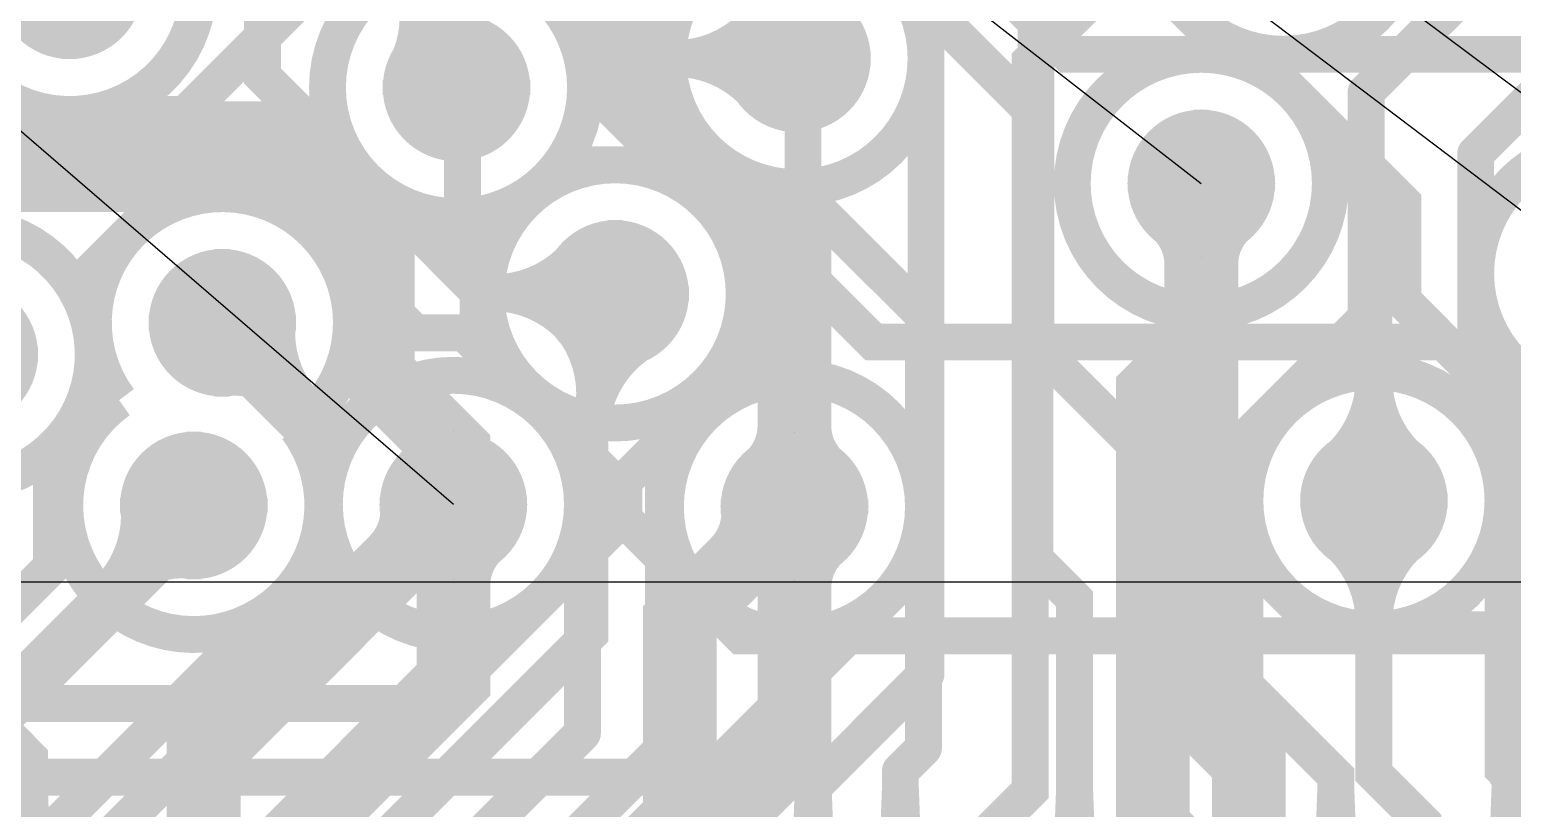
# Model space of a CAD drawing. Extents: x -4539 to 5978, y -4736 to 3041.
# Drawn here: x 1691 to 1892.1, y 129.3 to 234.8 of the extents above; entities that cross this region are included whole.
import ezdxf

# ---------------------------------------------------------------- set-up
doc = ezdxf.new("R2010")
doc.units = 0
for name, pattern in [('KEEPOUT_00000100', [2, 1, 1]), ('SIG_101', [2, 1, 1]), ('SIG_168', [2, 1, 1]), ('SIG_169', [2, 1, 1]), ('SIG_170', [2, 1, 1]), ('SIG_172', [2, 1, 1]), ('SIG_173', [2, 1, 1]), ('SIG_174', [2, 1, 1]), ('SIG_175', [2, 1, 1]), ('SIG_179', [2, 1, 1]), ('SIG_182', [2, 1, 1]), ('SIG_183', [2, 1, 1]), ('SIG_184', [2, 1, 1]), ('SIG_185', [2, 1, 1]), ('SIG_186', [2, 1, 1]), ('SIG_187', [2, 1, 1]), ('SIG_188', [2, 1, 1]), ('SIG_189', [2, 1, 1]), ('SIG_196', [2, 1, 1]), ('SIG_64', [2, 1, 1]), ('SIG_68', [2, 1, 1]), ('SIG_80', [2, 1, 1]), ('SIG_86', [2, 1, 1]), ('SIG_92', [2, 1, 1])]:
    doc.linetypes.add(name, pattern=pattern)
doc.layers.get('0').update_dxf_attribs({"color": 254, "linetype": 'CONTINUOUS'})
for name, color, linetype in [('DRIL_PLTE_THRU_01', 16, 'CONTINUOUS'), ('DRIL_PLTE_THRU_02', 2, 'CONTINUOUS'), ('DRIL_PLTE_THRU_03', 34, 'CONTINUOUS'), ('DRIL_PLTE_THRU_04', 96, 'CONTINUOUS'), ('DRIL_PLTE_THRU_05', 6, 'CONTINUOUS'), ('DRIL_PLTE_THRU_06', 176, 'CONTINUOUS'), ('DRIL_SYMBOL', 254, 'CONTINUOUS'), ('KEEPOUT_00', 43, 'CONTINUOUS'), ('LINK_00', 254, 'CONTINUOUS'), ('PADS_BOT', 5, 'CONTINUOUS'), ('PADS_INNER', 1, 'CONTINUOUS'), ('PADS_TOP', 1, 'CONTINUOUS'), ('POUR_VIATHERM_02', 56, 'CONTINUOUS'), ('POUR_VOID_02', 56, 'CONTINUOUS'), ('POUR_VOID_05', 216, 'CONTINUOUS'), ('TEAR_01', 1, 'CONTINUOUS'), ('TEAR_03', 43, 'CONTINUOUS'), ('TEAR_04', 3, 'CONTINUOUS'), ('TEAR_06', 5, 'CONTINUOUS'), ('TRACE_01', 1, 'CONTINUOUS'), ('TRACE_03', 43, 'CONTINUOUS'), ('TRACE_04', 3, 'CONTINUOUS'), ('TRACE_06', 5, 'CONTINUOUS'), ('VIAPTS', 1, 'CONTINUOUS')]:
    doc.layers.add(name, color=color, linetype=linetype)

# ---------------------------------------------------------------- blocks, each defined once
blk = doc.blocks.new('POUR_VOID_768')
at = {"layer": 'POUR_VOID_02', "const_width": 5}
blk.add_lwpolyline([(-4535.24, -6311.52, -2.752787), (-4518.66, -6326.67, -2.752787)], format="xyb", close=True, dxfattribs=at)
blk = doc.blocks.new('POUR_VOID_511')
at = {"layer": 'POUR_VOID_02', "const_width": 5}
blk.add_lwpolyline([(-4520.86, -6256.31, -4.274512), (-4516.33, -6271.16, -0.438077), (-4537.82, -6285.29, -3.605414), (-4550.58, -6272.55, -0.772156)], format="xyb", close=True, dxfattribs=at)
blk = doc.blocks.new('POUR_VOID_508')
at = {"layer": 'POUR_VOID_02', "const_width": 5}
blk.add_lwpolyline([(-4468.64, -6273, 1), (-4433.64, -6273, 1)], format="xyb", close=True, dxfattribs=at)
blk = doc.blocks.new('POUR_VOID_507')
at = {"layer": 'POUR_VOID_02', "const_width": 5}
blk.add_lwpolyline([(-4496.9, -6315.38, -2.458338), (-4472.76, -6319.16, -2.458338)], format="xyb", close=True, dxfattribs=at)
blk = doc.blocks.new('POUR_VOID_488')
at = {"layer": 'POUR_VOID_02', "const_width": 5}
blk.add_lwpolyline([(-4422.46, -6269.07, 1), (-4387.46, -6269.07, 1)], format="xyb", close=True, dxfattribs=at)
blk = doc.blocks.new('POUR_VOID_487')
at = {"layer": 'POUR_VOID_02', "const_width": 5}
blk.add_lwpolyline([(-4447.12, -6300.98, 1), (-4412.12, -6300.98, 1)], format="xyb", close=True, dxfattribs=at)
blk = doc.blocks.new('POUR_VOID_486')
at = {"layer": 'POUR_VOID_02', "const_width": 5}
blk.add_lwpolyline([(-4356.5, -6251, 1), (-4321.5, -6251, 1)], format="xyb", close=True, dxfattribs=at)
blk = doc.blocks.new('POUR_VOID_485')
at = {"layer": 'POUR_VOID_02', "const_width": 5}
blk.add_lwpolyline([(-4344.22, -6329, 1), (-4309.22, -6329, 1)], format="xyb", close=True, dxfattribs=at)
blk = doc.blocks.new('POUR_OUTLINE_418')
for name in ['POUR_VOID_486', 'POUR_VOID_511', 'POUR_VOID_488', 'POUR_VOID_508', 'POUR_VOID_487', 'POUR_VOID_507', 'POUR_VOID_768', 'POUR_VOID_485']:
    blk.add_blockref(name, (0, 0))
blk = doc.blocks.new('POUR_VIATHERM_791')
at = {"layer": 'POUR_VIATHERM_02'}
for points in [[(-4350.13, -6276), (-4350.13, -6276)], [(-4360.13, -6286), (-4360.13, -6286)], [(-4340.13, -6286), (-4340.13, -6286)], [(-4350.13, -6296), (-4350.13, -6296)]]:
    blk.add_lwpolyline(points, dxfattribs=at)
blk = doc.blocks.new('POUR_VIATHERM_792')
at = {"layer": 'POUR_VIATHERM_02'}
for points in [[(-4451.56, -6319.51), (-4451.56, -6319.51)], [(-4461.56, -6329.51), (-4461.56, -6329.51)], [(-4441.56, -6329.51), (-4441.56, -6329.51)], [(-4451.56, -6339.51), (-4451.56, -6339.51)]]:
    blk.add_lwpolyline(points, dxfattribs=at)
blk = doc.blocks.new('POUR_VIATHERM_799')
at = {"layer": 'POUR_VIATHERM_02'}
for points in [[(-4405.31, -6319.83), (-4405.31, -6319.83)], [(-4415.31, -6329.83), (-4415.31, -6329.83)], [(-4395.31, -6329.83), (-4395.31, -6329.83)], [(-4405.31, -6339.83), (-4405.31, -6339.83)]]:
    blk.add_lwpolyline(points, dxfattribs=at)
blk = doc.blocks.new('POUR_HEADER_0')
for name in ['POUR_OUTLINE_418', 'POUR_VIATHERM_791', 'POUR_VIATHERM_792', 'POUR_VIATHERM_799']:
    blk.add_blockref(name, (6185, 6485))
blk = doc.blocks.new('POUR_VOID_356')
at = {"layer": 'POUR_VOID_05', "const_width": 5}
blk.add_lwpolyline([(-4468.64, -6273, 1), (-4433.64, -6273, 1)], format="xyb", close=True, dxfattribs=at)
blk = doc.blocks.new('POUR_VOID_355')
at = {"layer": 'POUR_VOID_05', "const_width": 5}
blk.add_lwpolyline([(-4496.9, -6315.38, -2.458338), (-4472.76, -6319.16, -2.458338)], format="xyb", close=True, dxfattribs=at)
blk = doc.blocks.new('POUR_VOID_352')
at = {"layer": 'POUR_VOID_05', "const_width": 5}
blk.add_lwpolyline([(-4422.46, -6269.07, 1), (-4387.46, -6269.07, 1)], format="xyb", close=True, dxfattribs=at)
blk = doc.blocks.new('POUR_VOID_351')
at = {"layer": 'POUR_VOID_05', "const_width": 5}
blk.add_lwpolyline([(-4447.12, -6300.98, 1), (-4412.12, -6300.98, 1)], format="xyb", close=True, dxfattribs=at)
blk = doc.blocks.new('POUR_VOID_350')
at = {"layer": 'POUR_VOID_05', "const_width": 5}
blk.add_lwpolyline([(-4469.06, -6329.51, 1), (-4434.06, -6329.51, 1)], format="xyb", close=True, dxfattribs=at)
blk = doc.blocks.new('POUR_VOID_349')
at = {"layer": 'POUR_VOID_05', "const_width": 5}
blk.add_lwpolyline([(-4422.81, -6329.83, 1), (-4387.81, -6329.83, 1)], format="xyb", close=True, dxfattribs=at)
blk = doc.blocks.new('POUR_VOID_348')
at = {"layer": 'POUR_VOID_05', "const_width": 5}
blk.add_lwpolyline([(-4356.5, -6251, 1), (-4321.5, -6251, 1)], format="xyb", close=True, dxfattribs=at)
blk = doc.blocks.new('POUR_VOID_347')
at = {"layer": 'POUR_VOID_05', "const_width": 5}
blk.add_lwpolyline([(-4367.63, -6286, 1), (-4332.63, -6286, 1)], format="xyb", close=True, dxfattribs=at)
blk = doc.blocks.new('POUR_VOID_346')
at = {"layer": 'POUR_VOID_05', "const_width": 5}
blk.add_lwpolyline([(-4312.92, -6298.21, 1), (-4277.92, -6298.21, 1)], format="xyb", close=True, dxfattribs=at)
blk = doc.blocks.new('POUR_VOID_345')
at = {"layer": 'POUR_VOID_05', "const_width": 5}
blk.add_lwpolyline([(-4344.22, -6329, 1), (-4309.22, -6329, 1)], format="xyb", close=True, dxfattribs=at)
blk = doc.blocks.new('POUR_VOID_187')
at = {"layer": 'POUR_VOID_05', "const_width": 5}
blk.add_lwpolyline([(-4293.48, -6138.48), (-4622.54, -6138.48), (-4622.54, -6219.23), (-4565.83, -6275.94, -0.235608), (-4550.58, -6272.55, -0.772156), (-4520.86, -6256.31, -4.274512), (-4516.33, -6271.16, -0.438077), (-4537.82, -6285.29, -0.240171), (-4541.4, -6300.78, -0.148142), (-4538.88, -6309.11), (-4538.88, -6311.74, -0.052246), (-4535.24, -6311.52, -2.752787), (-4518.66, -6326.67, -0.504635), (-4538.88, -6346.26), (-4538.88, -6349.86, -0.414215), (-4553.88, -6364.86), (-5097.5, -6364.86, -0.21342)], format="xyb", dxfattribs=at)
blk = doc.blocks.new('POUR_OUTLINE_162')
for name in ['POUR_VOID_187', 'POUR_VOID_348', 'POUR_VOID_352', 'POUR_VOID_356', 'POUR_VOID_347', 'POUR_VOID_346', 'POUR_VOID_351', 'POUR_VOID_355', 'POUR_VOID_350', 'POUR_VOID_349', 'POUR_VOID_345']:
    blk.add_blockref(name, (0, 0))
blk = doc.blocks.new('POUR_HEADER_3')
blk.add_blockref('POUR_OUTLINE_162', (6185, 6485))
blk = doc.blocks.new('KEEPOUT_20')
at = {"layer": 'KEEPOUT_00', "linetype": 'KEEPOUT_00000100'}
blk.add_lwpolyline([(0, 44.59), (2718.1, 44.59), (2718.1, -115.41), (0, -115.41)], close=True, dxfattribs=at)
blk = doc.blocks.new('SMOOTH_5')
at = {"const_width": 2.5}
blk.add_lwpolyline([(-1.25, 0, 1), (1.25, 0, 1)], format="xyb", close=True, dxfattribs=at)
blk = doc.blocks.new('TEAR_2008008000295')
at = {"const_width": 5}
for points in [[(-14.95, 6.99, 0.196261), (-3.85, 6.44)], [(-14.95, 6.99, -0.196262), (-7.41, -1.17)], [(-14.95, 6.99, 0.067729), (-6.18, 4.26)], [(-14.95, 6.99, -0.067729), (-7.23, 2.01)]]:
    blk.add_lwpolyline(points, format="xyb", dxfattribs=at)
for p in [(-14.95, 6.99), (-14.95, 6.99), (-14.95, 6.99), (-14.95, 6.99), (-3.85, 6.44), (-6.18, 4.26), (-7.23, 2.01), (-7.41, -1.17)]:
    blk.add_blockref('SMOOTH_5', p)
blk = doc.blocks.new('TRACE_2040')
at = {"layer": 'TRACE_06', "linetype": 'SIG_64', "const_width": 5}
blk.add_lwpolyline([(1571.38, 232.88), (1571.38, 240.13), (1581.63, 250.38), (1597.86, 250.38), (1616.98, 231.26), (1637.22, 231.26), (1655.14, 249.19), (1678.58, 249.19), (1696.4, 240.85)], dxfattribs=at)
at = {"layer": 'TEAR_06'}
blk.add_blockref('TEAR_2008008000295', (1696.4, 240.85), dxfattribs=at)
at = {"layer": 'TRACE_06'}
for p in [(1581.63, 250.38), (1597.86, 250.38), (1655.14, 249.19), (1678.58, 249.19), (1696.4, 240.85), (1571.38, 240.13), (1571.38, 232.88), (1616.98, 231.26), (1637.22, 231.26)]:
    blk.add_blockref('SMOOTH_5', p, dxfattribs=at)
blk = doc.blocks.new('TRACE_1334')
at = {"layer": 'TRACE_04', "linetype": 'SIG_68', "const_width": 5}
blk.add_lwpolyline([(1417.31, 171), (1454.81, 133.5), (1782.76, 133.5), (1812.54, 163.28), (1812.54, 230.93)], dxfattribs=at)
at = {"layer": 'TRACE_04'}
for p in [(1812.54, 230.93), (1812.54, 163.28), (1782.76, 133.5)]:
    blk.add_blockref('SMOOTH_5', p, dxfattribs=at)
blk = doc.blocks.new('TRACE_1344')
at = {"layer": 'TRACE_03', "linetype": 'SIG_86', "const_width": 5}
blk.add_lwpolyline([(1373.72, 267.47), (1394.39, 267.47), (1397.96, 271.04), (1453.57, 271.04), (1468.79, 286.26), (1641.51, 286.26), (1653.64, 298.39), (1752.04, 298.39), (1781.18, 269.25), (1781.18, 267.99), (1798.58, 250.58), (1812.76, 250.58), (1831.84, 231.5), (1910.46, 231.5), (1913.96, 235), (1974.68, 235)], dxfattribs=at)
at = {"layer": 'TRACE_03'}
blk.add_blockref('SMOOTH_5', (1831.84, 231.5), dxfattribs=at)
blk = doc.blocks.new('TRACE_1364')
at = {"layer": 'TRACE_03', "linetype": 'SIG_92', "const_width": 5}
blk.add_lwpolyline([(1353.85, 201), (1362.5, 183.49), (1362.5, 176.06), (1395.06, 143.5), (1675.39, 143.5), (1693.92, 162.03), (1693.92, 176.83), (1699.61, 182.52), (1699.61, 202.36), (1709.86, 212.61), (1724.36, 212.61), (1743.22, 193.75), (1749.94, 193.75), (1771.56, 172.12), (1771.56, 168.54), (1787.44, 152.67), (1933.69, 152.67), (1950.78, 169.75), (1950.78, 177.48), (1963.12, 189.82), (1963.82, 189.82), (1979, 205)], dxfattribs=at)
at = {"layer": 'TRACE_03'}
for p in [(1709.86, 212.61), (1724.36, 212.61), (1699.61, 202.36), (1743.22, 193.75), (1749.94, 193.75), (1699.61, 182.52), (1693.92, 176.83), (1771.56, 172.12), (1771.56, 168.54), (1693.92, 162.03), (1787.44, 152.67)]:
    blk.add_blockref('SMOOTH_5', p, dxfattribs=at)
blk = doc.blocks.new('TRACE_1768')
at = {"layer": 'TRACE_03', "linetype": 'SIG_101', "const_width": 5}
blk.add_lwpolyline([(1522.31, 186.31), (1564.49, 186.31), (1566.68, 188.5), (1651.51, 188.5), (1685.62, 222.61), (1728.5, 222.61), (1741.61, 209.5), (1756.11, 209.5), (1763.13, 216.52), (1781.37, 216.52), (1805.39, 192.5), (1882.78, 192.5), (1891, 184.29), (1913.82, 184.29), (1922.7, 193.17), (1925.75, 193.17), (1939.58, 207)], dxfattribs=at)
at = {"layer": 'TRACE_03'}
for p in [(1728.5, 222.61), (1763.13, 216.52), (1781.37, 216.52), (1741.61, 209.5), (1756.11, 209.5), (1805.39, 192.5), (1882.78, 192.5), (1891, 184.29)]:
    blk.add_blockref('SMOOTH_5', p, dxfattribs=at)
blk = doc.blocks.new('TEAR_2008008000798')
at = {"const_width": 5}
for points in [[(0, 77, -0.073915), (-5.09, 42.78)], [(0, 77, 0.073915), (5.09, 42.78)]]:
    blk.add_lwpolyline(points, format="xyb", dxfattribs=at)
blk.add_lwpolyline([(0, 77), (0, 42.78)], dxfattribs=at)
for p in [(0, 77), (0, 77), (0, 77), (-5.09, 42.78), (0, 42.78), (5.09, 42.78)]:
    blk.add_blockref('SMOOTH_5', p)
blk = doc.blocks.new('TRACE_1034')
at = {"layer": 'TRACE_01', "linetype": 'SIG_168', "const_width": 5}
blk.add_lwpolyline([(1666.4, 231.69), (1684.23, 223.35), (1712.06, 223.35), (1737.14, 248.43), (1802.29, 248.43), (1827.28, 223.45), (1827.28, 163.07), (1832.68, 157.67), (1832.68, 55.12)], dxfattribs=at)
at = {"layer": 'TEAR_01'}
blk.add_blockref('TEAR_2008008000798', (1832.68, 55.12), dxfattribs=at)
at = {"layer": 'TRACE_01'}
for p in [(1712.06, 223.35), (1827.28, 223.45), (1827.28, 163.07), (1832.68, 157.67)]:
    blk.add_blockref('SMOOTH_5', p, dxfattribs=at)
blk = doc.blocks.new('TRACE_1106')
at = {"layer": 'TRACE_06', "linetype": 'SIG_169', "const_width": 5}
blk.add_lwpolyline([(1820.87, 55.12), (1820.87, 125.9), (1826.66, 131.69), (1826.66, 230.6), (1838.68, 242.62), (1838.68, 276.18)], dxfattribs=at)
at = {"layer": 'TRACE_06'}
for p in [(1826.66, 230.6), (1826.66, 131.69)]:
    blk.add_blockref('SMOOTH_5', p, dxfattribs=at)
blk = doc.blocks.new('TEAR_2008008000807')
at = {"const_width": 5}
for points in [[(0, 77, -0.073915), (-5.09, 42.78)], [(0, 77, 0.073915), (5.09, 42.78)]]:
    blk.add_lwpolyline(points, format="xyb", dxfattribs=at)
blk.add_lwpolyline([(0, 77), (0, 42.78)], dxfattribs=at)
for p in [(0, 77), (0, 77), (0, 77), (-5.09, 42.78), (0, 42.78), (5.09, 42.78)]:
    blk.add_blockref('SMOOTH_5', p)
blk = doc.blocks.new('TRACE_2646')
at = {"layer": 'TRACE_01', "linetype": 'SIG_170', "const_width": 5}
blk.add_lwpolyline([(1809.06, 134.34), (1809.06, 55.12)], dxfattribs=at)
at = {"layer": 'TEAR_01'}
blk.add_blockref('TEAR_2008008000807', (1809.06, 55.12), dxfattribs=at)
at = {"layer": 'TRACE_01'}
for p in [(1809.06, 134.34), (1809.06, 55.12)]:
    blk.add_blockref('SMOOTH_5', p, dxfattribs=at)
blk = doc.blocks.new('TEAR_2008008000811')
at = {"const_width": 5}
for points in [[(-16.5, 0, 0.196262), (-6.21, 4.2)], [(-16.5, 0, 0.067729), (-7.4, 1.24)], [(-16.5, 0, -0.196262), (-6.21, -4.2)], [(-16.5, 0, -0.067729), (-7.4, -1.24)]]:
    blk.add_lwpolyline(points, format="xyb", dxfattribs=at)
for p in [(-6.21, 4.2), (-16.5, 0), (-16.5, 0), (-16.5, 0), (-16.5, 0), (-7.4, 1.24), (-7.4, -1.24), (-6.21, -4.2)]:
    blk.add_blockref('SMOOTH_5', p)
blk = doc.blocks.new('TRACE_1752')
at = {"layer": 'TRACE_03', "linetype": 'SIG_170', "const_width": 5}
blk.add_lwpolyline([(1314, 242.03), (1335.89, 242.03), (1342.36, 248.5), (1372.8, 248.5), (1386.42, 234.88), (1413.47, 234.88), (1421.26, 242.67), (1475.28, 242.67), (1498.87, 266.26), (1642.66, 266.26), (1655.53, 253.39), (1680.66, 253.39), (1685.62, 258.35), (1703.75, 258.35), (1715.1, 247), (1757.04, 247), (1773.11, 230.93), (1795.04, 230.93)], dxfattribs=at)
at = {"layer": 'TEAR_03'}
blk.add_blockref('TEAR_2008008000811', (1795.04, 230.93), dxfattribs=at)
at = {"layer": 'TRACE_03'}
for p in [(1773.11, 230.93), (1795.04, 230.93)]:
    blk.add_blockref('SMOOTH_5', p, dxfattribs=at)
blk = doc.blocks.new('TEAR_2008008000815')
at = {"const_width": 5}
for points in [[(11.67, -11.67, -0.196262), (7.36, -1.42)], [(11.67, -11.67, -0.067729), (6.11, -4.35)], [(11.67, -11.67, 0.067729), (4.35, -6.11)], [(11.67, -11.67, 0.196262), (1.42, -7.36)]]:
    blk.add_lwpolyline(points, format="xyb", dxfattribs=at)
for p in [(7.36, -1.42), (6.11, -4.35), (4.35, -6.11), (1.42, -7.36), (11.67, -11.67), (11.67, -11.67), (11.67, -11.67), (11.67, -11.67)]:
    blk.add_blockref('SMOOTH_5', p)
blk = doc.blocks.new('TRACE_2652')
at = {"layer": 'TRACE_03', "linetype": 'SIG_172', "const_width": 5}
blk.add_lwpolyline([(1717.11, 195.11), (1730.73, 181.49)], dxfattribs=at)
at = {"layer": 'TEAR_03'}
blk.add_blockref('TEAR_2008008000815', (1717.11, 195.11), dxfattribs=at)
at = {"layer": 'TRACE_03'}
for p in [(1717.11, 195.11), (1730.73, 181.49)]:
    blk.add_blockref('SMOOTH_5', p, dxfattribs=at)
blk = doc.blocks.new('TRACE_1682')
at = {"layer": 'TRACE_03', "linetype": 'SIG_172', "const_width": 5}
blk.add_lwpolyline([(1273.06, 231.4), (1273.06, 212.8), (1312.5, 173.35), (1312.5, 168.1), (1357.1, 123.5), (1691.12, 123.5), (1730.73, 163.1), (1730.73, 170.35)], dxfattribs=at)
at = {"layer": 'TRACE_03'}
for p in [(1730.73, 170.35), (1730.73, 163.1)]:
    blk.add_blockref('SMOOTH_5', p, dxfattribs=at)
blk = doc.blocks.new('SMOOTH_10')
at = {"const_width": 5}
blk.add_lwpolyline([(-2.5, 0, 1), (2.5, 0, 1)], format="xyb", close=True, dxfattribs=at)
blk = doc.blocks.new('TEAR_2008008000843')
at = {"const_width": 10}
for points in [[(0, 11, -0.196262), (-2.8, 4.14)], [(0, 11, 0.196262), (2.8, 4.14)]]:
    blk.add_lwpolyline(points, format="xyb", dxfattribs=at)
for p in [(0, 11), (0, 11), (-2.8, 4.14), (2.8, 4.14)]:
    blk.add_blockref('SMOOTH_10', p)
blk = doc.blocks.new('TRACE_924')
at = {"layer": 'TRACE_06', "linetype": 'SIG_173', "const_width": 10}
blk.add_lwpolyline([(1672.22, 270.89), (1698.32, 270.89), (1722.21, 247), (1757.14, 247), (1771.95, 232.19), (1771.95, 225.74), (1794.69, 203), (1794.69, 170.17)], dxfattribs=at)
at = {"layer": 'TEAR_06'}
blk.add_blockref('TEAR_2008008000843', (1794.69, 170.17), dxfattribs=at)
at = {"layer": 'TRACE_06'}
for p in [(1771.95, 232.19), (1771.95, 225.74), (1794.69, 203), (1794.69, 170.17)]:
    blk.add_blockref('SMOOTH_10', p, dxfattribs=at)
blk = doc.blocks.new('TEAR_2008008000849')
at = {"const_width": 10}
for points in [[(0, -11, 0.196262), (-2.8, -4.14)], [(0, -11, -0.196262), (2.8, -4.14)]]:
    blk.add_lwpolyline(points, format="xyb", dxfattribs=at)
for p in [(-2.8, -4.14), (2.8, -4.14), (0, -11), (0, -11)]:
    blk.add_blockref('SMOOTH_10', p)
blk = doc.blocks.new('TRACE_964')
at = {"layer": 'TRACE_06', "linetype": 'SIG_173', "const_width": 10}
blk.add_lwpolyline([(1843.28, 126.72), (1843.28, 185.63), (1849.87, 192.22), (1849.87, 214)], dxfattribs=at)
at = {"layer": 'TEAR_06'}
blk.add_blockref('TEAR_2008008000849', (1849.87, 214), dxfattribs=at)
at = {"layer": 'TRACE_06'}
for p in [(1849.87, 214), (1849.87, 192.22), (1843.28, 185.63), (1843.28, 126.72)]:
    blk.add_blockref('SMOOTH_10', p, dxfattribs=at)
blk = doc.blocks.new('TEAR_2008008000850')
at = {"const_width": 10}
for points in [[(0, -11, 0.196262), (-2.8, -4.14)], [(0, -11, -0.196262), (2.8, -4.14)]]:
    blk.add_lwpolyline(points, format="xyb", dxfattribs=at)
for p in [(-2.8, -4.14), (2.8, -4.14), (0, -11), (0, -11)]:
    blk.add_blockref('SMOOTH_10', p)
blk = doc.blocks.new('TEAR_2008008000851')
at = {"const_width": 10}
for points in [[(0, 72.5, -0.047789), (-3.09, 40.28)], [(0, 72.5, 0.047789), (3.09, 40.28)]]:
    blk.add_lwpolyline(points, format="xyb", dxfattribs=at)
for p in [(0, 72.5), (0, 72.5), (-3.09, 40.28), (3.09, 40.28)]:
    blk.add_blockref('SMOOTH_10', p)
blk = doc.blocks.new('TRACE_28')
at = {"layer": 'TRACE_01', "linetype": 'SIG_173', "const_width": 10}
blk.add_lwpolyline([(1849.87, 214), (1849.87, 141.98), (1856.3, 135.54), (1856.3, 55.12)], dxfattribs=at)
at = {"layer": 'TEAR_01'}
for name, p in [('TEAR_2008008000850', (1849.87, 214)), ('TEAR_2008008000851', (1856.3, 55.12))]:
    blk.add_blockref(name, p, dxfattribs=at)
at = {"layer": 'TRACE_01'}
for p in [(1849.87, 214), (1849.87, 141.98), (1856.3, 135.54)]:
    blk.add_blockref('SMOOTH_10', p, dxfattribs=at)
blk = doc.blocks.new('TEAR_2008008000903')
at = {"const_width": 10}
for points in [[(0, 72.5, -0.047789), (-3.09, 40.28)], [(0, 72.5, 0.047789), (3.09, 40.28)]]:
    blk.add_lwpolyline(points, format="xyb", dxfattribs=at)
for p in [(0, 72.5), (0, 72.5), (-3.09, 40.28), (3.09, 40.28)]:
    blk.add_blockref('SMOOTH_10', p)
blk = doc.blocks.new('TEAR_2008008000904')
at = {"const_width": 10}
for points in [[(0, -11, 0.196262), (-2.8, -4.14)], [(0, -11, -0.196262), (2.8, -4.14)]]:
    blk.add_lwpolyline(points, format="xyb", dxfattribs=at)
for p in [(-2.8, -4.14), (2.8, -4.14), (0, -11), (0, -11)]:
    blk.add_blockref('SMOOTH_10', p)
blk = doc.blocks.new('TRACE_928')
at = {"layer": 'TRACE_01', "linetype": 'SIG_173', "const_width": 10}
blk.add_lwpolyline([(1785.43, 55.12), (1785.43, 128.22), (1794.69, 137.47), (1794.69, 170.17)], dxfattribs=at)
at = {"layer": 'TEAR_01'}
for name, p in [('TEAR_2008008000904', (1794.69, 170.17)), ('TEAR_2008008000903', (1785.43, 55.12))]:
    blk.add_blockref(name, p, dxfattribs=at)
at = {"layer": 'TRACE_01'}
for p in [(1794.69, 170.17), (1794.69, 137.47), (1785.43, 128.22)]:
    blk.add_blockref('SMOOTH_10', p, dxfattribs=at)
blk = doc.blocks.new('TEAR_2008008000905')
at = {"const_width": 10}
for points in [[(-7.78, -7.78, 0.196261), (-4.91, -0.95)], [(-7.78, -7.78, -0.196261), (-0.95, -4.91)]]:
    blk.add_lwpolyline(points, format="xyb", dxfattribs=at)
for p in [(-4.91, -0.95), (-0.95, -4.91), (-7.78, -7.78), (-7.78, -7.78)]:
    blk.add_blockref('SMOOTH_10', p)
blk = doc.blocks.new('TRACE_244')
at = {"layer": 'TRACE_06', "linetype": 'SIG_173', "const_width": 10}
blk.add_lwpolyline([(1773.62, 55.12), (1773.62, 122.5), (1779.14, 128.02), (1779.14, 154.62), (1794.69, 170.17)], dxfattribs=at)
at = {"layer": 'TEAR_06'}
blk.add_blockref('TEAR_2008008000905', (1794.69, 170.17), dxfattribs=at)
at = {"layer": 'TRACE_06'}
for p in [(1794.69, 170.17), (1779.14, 154.62), (1779.14, 128.02)]:
    blk.add_blockref('SMOOTH_10', p, dxfattribs=at)
blk = doc.blocks.new('TEAR_2008008000906')
at = {"const_width": 10}
for points in [[(0, -11, 0.196262), (-2.8, -4.14)], [(0, -11, -0.196262), (2.8, -4.14)]]:
    blk.add_lwpolyline(points, format="xyb", dxfattribs=at)
for p in [(-2.8, -4.14), (2.8, -4.14), (0, -11), (0, -11)]:
    blk.add_blockref('SMOOTH_10', p)
blk = doc.blocks.new('TRACE_242')
at = {"layer": 'TRACE_06', "linetype": 'SIG_173', "const_width": 10}
blk.add_lwpolyline([(1726.38, 55.12), (1726.38, 124.57), (1748.44, 146.64), (1748.44, 170.49)], dxfattribs=at)
at = {"layer": 'TEAR_06'}
blk.add_blockref('TEAR_2008008000906', (1748.44, 170.49), dxfattribs=at)
at = {"layer": 'TRACE_06'}
for p in [(1748.44, 170.49), (1748.44, 146.64), (1726.38, 124.57)]:
    blk.add_blockref('SMOOTH_10', p, dxfattribs=at)
blk = doc.blocks.new('TEAR_2008008000907')
at = {"const_width": 10}
for points in [[(0, 72.5, -0.047789), (-3.09, 40.28)], [(0, 72.5, 0.047789), (3.09, 40.28)]]:
    blk.add_lwpolyline(points, format="xyb", dxfattribs=at)
for p in [(0, 72.5), (0, 72.5), (-3.09, 40.28), (3.09, 40.28)]:
    blk.add_blockref('SMOOTH_10', p)
blk = doc.blocks.new('TEAR_2008008000908')
at = {"const_width": 10}
for points in [[(-7.78, -7.78, 0.196261), (-4.91, -0.95)], [(-7.78, -7.78, -0.196261), (-0.95, -4.91)]]:
    blk.add_lwpolyline(points, format="xyb", dxfattribs=at)
for p in [(-4.91, -0.95), (-0.95, -4.91), (-7.78, -7.78), (-7.78, -7.78)]:
    blk.add_blockref('SMOOTH_10', p)
blk = doc.blocks.new('TRACE_930')
at = {"layer": 'TRACE_01', "linetype": 'SIG_173', "const_width": 10}
blk.add_lwpolyline([(1714.57, 55.12), (1714.57, 136.62), (1748.44, 170.49)], dxfattribs=at)
at = {"layer": 'TEAR_01'}
for name, p in [('TEAR_2008008000908', (1748.44, 170.49)), ('TEAR_2008008000907', (1714.57, 55.12))]:
    blk.add_blockref(name, p, dxfattribs=at)
at = {"layer": 'TRACE_01'}
for p in [(1748.44, 170.49), (1714.57, 136.62)]:
    blk.add_blockref('SMOOTH_10', p, dxfattribs=at)
blk = doc.blocks.new('TEAR_2008008001013')
at = {"const_width": 5}
for points in [[(0, 77, -0.073915), (-5.09, 42.78)], [(0, 77, 0.073915), (5.09, 42.78)]]:
    blk.add_lwpolyline(points, format="xyb", dxfattribs=at)
blk.add_lwpolyline([(0, 77), (0, 42.78)], dxfattribs=at)
for p in [(0, 77), (0, 77), (0, 77), (-5.09, 42.78), (0, 42.78), (5.09, 42.78)]:
    blk.add_blockref('SMOOTH_5', p)
blk = doc.blocks.new('TRACE_1760')
at = {"layer": 'TRACE_01', "linetype": 'SIG_174', "const_width": 5}
blk.add_lwpolyline([(1682.11, 190.81), (1682.11, 145.02), (1690.94, 136.18), (1690.94, 55.12)], dxfattribs=at)
at = {"layer": 'TEAR_01'}
blk.add_blockref('TEAR_2008008001013', (1690.94, 55.12), dxfattribs=at)
at = {"layer": 'TRACE_01'}
blk.add_blockref('SMOOTH_5', (1690.94, 136.18), dxfattribs=at)
blk = doc.blocks.new('TRACE_1692')
at = {"layer": 'TRACE_03', "linetype": 'SIG_175', "const_width": 5}
blk.add_lwpolyline([(1303.06, 211.9), (1321.62, 193.34), (1336.77, 193.34), (1352.5, 177.6), (1352.5, 171.92), (1390.92, 133.5), (1679.53, 133.5), (1714.81, 168.77)], dxfattribs=at)
at = {"layer": 'TRACE_03'}
blk.add_blockref('SMOOTH_5', (1714.81, 168.77), dxfattribs=at)
blk = doc.blocks.new('TEAR_2008008001018')
at = {"const_width": 5}
for points in [[(-11.67, -11.67, 0.196262), (-7.36, -1.42)], [(-11.67, -11.67, 0.067729), (-6.11, -4.35)], [(-11.67, -11.67, -0.067729), (-4.35, -6.11)], [(-11.67, -11.67, -0.196262), (-1.42, -7.36)]]:
    blk.add_lwpolyline(points, format="xyb", dxfattribs=at)
for p in [(-7.36, -1.42), (-6.11, -4.35), (-4.35, -6.11), (-1.42, -7.36), (-11.67, -11.67), (-11.67, -11.67), (-11.67, -11.67), (-11.67, -11.67)]:
    blk.add_blockref('SMOOTH_5', p)
blk = doc.blocks.new('TRACE_1694')
at = {"layer": 'TRACE_06', "linetype": 'SIG_175', "const_width": 5}
blk.add_lwpolyline([(1679.13, 55.12), (1679.13, 136.26), (1713.23, 170.35)], dxfattribs=at)
at = {"layer": 'TEAR_06'}
blk.add_blockref('TEAR_2008008001018', (1713.23, 170.35), dxfattribs=at)
at = {"layer": 'TRACE_06'}
blk.add_blockref('SMOOTH_5', (1713.23, 170.35), dxfattribs=at)
blk = doc.blocks.new('TEAR_2008008001036')
at = {"const_width": 5}
for points in [[(0, 77, -0.073915), (-5.09, 42.78)], [(0, 77, 0.073915), (5.09, 42.78)]]:
    blk.add_lwpolyline(points, format="xyb", dxfattribs=at)
blk.add_lwpolyline([(0, 77), (0, 42.78)], dxfattribs=at)
for p in [(0, 77), (0, 77), (0, 77), (-5.09, 42.78), (0, 42.78), (5.09, 42.78)]:
    blk.add_blockref('SMOOTH_5', p)
blk = doc.blocks.new('TRACE_2724')
at = {"layer": 'TRACE_06', "linetype": 'SIG_179', "const_width": 5}
blk.add_lwpolyline([(1797.24, 132.2), (1797.24, 55.12)], dxfattribs=at)
at = {"layer": 'TEAR_06'}
blk.add_blockref('TEAR_2008008001036', (1797.24, 55.12), dxfattribs=at)
at = {"layer": 'TRACE_06'}
for p in [(1797.24, 132.2), (1797.24, 55.12)]:
    blk.add_blockref('SMOOTH_5', p, dxfattribs=at)
blk = doc.blocks.new('TEAR_2008008001038')
at = {"const_width": 5}
for points in [[(11.67, -11.67, -0.196262), (7.36, -1.42)], [(11.67, -11.67, -0.067729), (6.11, -4.35)], [(11.67, -11.67, 0.067729), (4.35, -6.11)], [(11.67, -11.67, 0.196262), (1.42, -7.36)]]:
    blk.add_lwpolyline(points, format="xyb", dxfattribs=at)
for p in [(7.36, -1.42), (6.11, -4.35), (4.35, -6.11), (1.42, -7.36), (11.67, -11.67), (11.67, -11.67), (11.67, -11.67), (11.67, -11.67)]:
    blk.add_blockref('SMOOTH_5', p)
blk = doc.blocks.new('TRACE_1730')
at = {"layer": 'TRACE_06', "linetype": 'SIG_179', "const_width": 5}
blk.add_lwpolyline([(1758.68, 267), (1775.1, 250.58), (1800.14, 250.58), (1812.54, 238.18), (1812.54, 230.93)], dxfattribs=at)
at = {"layer": 'TEAR_06'}
blk.add_blockref('TEAR_2008008001038', (1758.68, 267), dxfattribs=at)
at = {"layer": 'TRACE_06'}
for p in [(1758.68, 267), (1775.1, 250.58), (1800.14, 250.58), (1812.54, 238.18), (1812.54, 230.93)]:
    blk.add_blockref('SMOOTH_5', p, dxfattribs=at)
blk = doc.blocks.new('TRACE_1374')
at = {"layer": 'TRACE_01', "linetype": 'SIG_182', "const_width": 5}
blk.add_lwpolyline([(1723.68, 277.48), (1743.3, 277.48), (1753.55, 287.74), (1810.93, 287.74), (1821.18, 277.48), (1821.18, 264.07), (1853.75, 231.5), (1857.11, 231.5), (1877.22, 211.39), (1877.22, 198.1), (1891.58, 183.74), (1891.58, 133.66), (1903.54, 121.7), (1903.54, 55.12)], dxfattribs=at)
at = {"layer": 'TRACE_01'}
for p in [(1853.75, 231.5), (1857.11, 231.5), (1877.22, 211.39), (1877.22, 198.1), (1891.58, 183.74), (1891.58, 133.66)]:
    blk.add_blockref('SMOOTH_5', p, dxfattribs=at)
blk = doc.blocks.new('TEAR_2008008001057')
at = {"const_width": 5}
for points in [[(0, 77, -0.073915), (-5.09, 42.78)], [(0, 77, 0.073915), (5.09, 42.78)]]:
    blk.add_lwpolyline(points, format="xyb", dxfattribs=at)
blk.add_lwpolyline([(0, 77), (0, 42.78)], dxfattribs=at)
for p in [(0, 77), (0, 77), (0, 77), (-5.09, 42.78), (0, 42.78), (5.09, 42.78)]:
    blk.add_blockref('SMOOTH_5', p)
blk = doc.blocks.new('TRACE_2740')
at = {"layer": 'TRACE_06', "linetype": 'SIG_183', "const_width": 5}
blk.add_lwpolyline([(1887.08, 201.79), (1887.08, 188.24), (1890.78, 184.54), (1890.78, 134.62), (1891.73, 133.67), (1891.73, 55.12)], dxfattribs=at)
at = {"layer": 'TEAR_06'}
blk.add_blockref('TEAR_2008008001057', (1891.73, 55.12), dxfattribs=at)
at = {"layer": 'TRACE_06'}
for p in [(1887.08, 201.79), (1887.08, 188.24), (1890.78, 184.54), (1890.78, 134.62), (1891.73, 133.67)]:
    blk.add_blockref('SMOOTH_5', p, dxfattribs=at)
blk = doc.blocks.new('TEAR_2008008001061')
at = {"const_width": 5}
for points in [[(0, 16.5, -0.196262), (-4.2, 6.21)], [(0, 16.5, -0.067729), (-1.24, 7.4)], [(0, 16.5, 0.196262), (4.2, 6.21)], [(0, 16.5, 0.067729), (1.24, 7.4)]]:
    blk.add_lwpolyline(points, format="xyb", dxfattribs=at)
for p in [(0, 16.5), (0, 16.5), (0, 16.5), (0, 16.5), (-4.2, 6.21), (-1.24, 7.4), (1.24, 7.4), (4.2, 6.21)]:
    blk.add_blockref('SMOOTH_5', p)
blk = doc.blocks.new('TRACE_2750')
at = {"layer": 'TRACE_04', "linetype": 'SIG_184', "const_width": 5}
blk.add_lwpolyline([(1843.5, 249), (1843.5, 241.75), (1853.75, 231.5), (1857.11, 231.5), (1873.28, 215.34), (1873.28, 171)], dxfattribs=at)
at = {"layer": 'TEAR_04'}
blk.add_blockref('TEAR_2008008001061', (1873.28, 171), dxfattribs=at)
at = {"layer": 'TRACE_04'}
for p in [(1843.5, 249), (1843.5, 241.75), (1853.75, 231.5), (1857.11, 231.5), (1873.28, 215.34), (1873.28, 171)]:
    blk.add_blockref('SMOOTH_5', p, dxfattribs=at)
blk = doc.blocks.new('TEAR_2008008001062')
at = {"const_width": 5}
for points in [[(0, -16.5, 0.196262), (-4.2, -6.21)], [(0, -16.5, -0.196262), (4.2, -6.21)], [(0, -16.5, 0.067729), (-1.24, -7.4)], [(0, -16.5, -0.067729), (1.24, -7.4)]]:
    blk.add_lwpolyline(points, format="xyb", dxfattribs=at)
for p in [(-4.2, -6.21), (4.2, -6.21), (-1.24, -7.4), (1.24, -7.4), (0, -16.5), (0, -16.5), (0, -16.5), (0, -16.5)]:
    blk.add_blockref('SMOOTH_5', p)
blk = doc.blocks.new('TRACE_722')
at = {"layer": 'TRACE_01', "linetype": 'SIG_184', "const_width": 5}
blk.add_lwpolyline([(1873.28, 171), (1873.28, 134.02), (1879.92, 127.37), (1879.92, 55.12)], dxfattribs=at)
at = {"layer": 'TEAR_01'}
blk.add_blockref('TEAR_2008008001062', (1873.28, 171), dxfattribs=at)
at = {"layer": 'TRACE_01'}
for p in [(1873.28, 171), (1873.28, 134.02), (1879.92, 127.37)]:
    blk.add_blockref('SMOOTH_5', p, dxfattribs=at)
blk = doc.blocks.new('TEAR_2008008001068')
at = {"const_width": 5}
for points in [[(0, 77, -0.073915), (-5.09, 42.78)], [(0, 77, 0.073915), (5.09, 42.78)]]:
    blk.add_lwpolyline(points, format="xyb", dxfattribs=at)
blk.add_lwpolyline([(0, 77), (0, 42.78)], dxfattribs=at)
for p in [(0, 77), (0, 77), (0, 77), (-5.09, 42.78), (0, 42.78), (5.09, 42.78)]:
    blk.add_blockref('SMOOTH_5', p)
blk = doc.blocks.new('TRACE_2762')
at = {"layer": 'TRACE_06', "linetype": 'SIG_185', "const_width": 5}
blk.add_lwpolyline([(1855.78, 171), (1855.78, 146), (1868.11, 133.67), (1868.11, 55.12)], dxfattribs=at)
at = {"layer": 'TEAR_06'}
blk.add_blockref('TEAR_2008008001068', (1868.11, 55.12), dxfattribs=at)
at = {"layer": 'TRACE_06'}
for p in [(1855.78, 171), (1855.78, 146), (1868.11, 133.67)]:
    blk.add_blockref('SMOOTH_5', p, dxfattribs=at)
blk = doc.blocks.new('TRACE_620')
at = {"layer": 'TRACE_04', "linetype": 'SIG_186', "const_width": 5}
blk.add_lwpolyline([(1803.11, 438.39), (1803.11, 376.13), (1821.18, 358.06), (1821.18, 256.31), (1827.45, 250.03), (1827.45, 192.07), (1866.03, 153.5), (1909.78, 153.5), (1933.28, 177)], dxfattribs=at)
at = {"layer": 'TRACE_04'}
for p in [(1827.45, 192.07), (1866.03, 153.5)]:
    blk.add_blockref('SMOOTH_5', p, dxfattribs=at)
blk = doc.blocks.new('TEAR_2008008001080')
at = {"const_width": 5}
for points in [[(16.5, 0, -0.196262), (6.21, 4.2)], [(16.5, 0, 0.196262), (6.21, -4.2)], [(16.5, 0, -0.067729), (7.4, 1.24)], [(16.5, 0, 0.067729), (7.4, -1.24)]]:
    blk.add_lwpolyline(points, format="xyb", dxfattribs=at)
for p in [(6.21, 4.2), (7.4, 1.24), (16.5, 0), (16.5, 0), (16.5, 0), (16.5, 0), (7.4, -1.24), (6.21, -4.2)]:
    blk.add_blockref('SMOOTH_5', p)
blk = doc.blocks.new('TRACE_1240')
at = {"layer": 'TRACE_01', "linetype": 'SIG_187', "const_width": 5}
blk.add_lwpolyline([(1645.2, 210.47), (1685.71, 210.47), (1687.85, 212.61), (1731.43, 212.61), (1734.54, 209.5), (1756.11, 209.5), (1763.13, 216.52), (1777.63, 216.52), (1787.88, 206.27), (1787.88, 199.02)], dxfattribs=at)
at = {"layer": 'TEAR_01'}
blk.add_blockref('TEAR_2008008001080', (1645.2, 210.47), dxfattribs=at)
at = {"layer": 'TRACE_01'}
for p in [(1763.13, 216.52), (1777.63, 216.52), (1687.85, 212.61), (1731.43, 212.61), (1645.2, 210.47), (1685.71, 210.47), (1734.54, 209.5), (1756.11, 209.5), (1787.88, 206.27), (1787.88, 199.02)]:
    blk.add_blockref('SMOOTH_5', p, dxfattribs=at)
blk = doc.blocks.new('TEAR_2008008001085')
at = {"const_width": 5}
for points in [[(-16.5, 0.18, 0.196261), (-6.17, 4.27)], [(-16.5, 0.18, 0.067729), (-7.38, 1.32)], [(-16.5, 0.18, -0.196262), (-6.26, -4.13)], [(-16.5, 0.18, -0.067729), (-7.41, -1.16)]]:
    blk.add_lwpolyline(points, format="xyb", dxfattribs=at)
for p in [(-6.17, 4.27), (-16.5, 0.18), (-16.5, 0.18), (-16.5, 0.18), (-16.5, 0.18), (-7.38, 1.32), (-7.41, -1.16), (-6.26, -4.13)]:
    blk.add_blockref('SMOOTH_5', p)
blk = doc.blocks.new('TRACE_1384')
at = {"layer": 'TRACE_04', "linetype": 'SIG_188', "const_width": 5}
blk.add_lwpolyline([(1637, 472), (1658.79, 450.21), (1680.54, 450.21), (1704.5, 426.25), (1704.5, 268.98), (1722.54, 250.94), (1722.54, 228.57), (1751.88, 199.23), (1770.38, 199.02)], dxfattribs=at)
at = {"layer": 'TEAR_04'}
blk.add_blockref('TEAR_2008008001085', (1770.38, 199.02), dxfattribs=at)
at = {"layer": 'TRACE_04'}
for p in [(1722.54, 228.57), (1751.88, 199.23), (1770.38, 199.02)]:
    blk.add_blockref('SMOOTH_5', p, dxfattribs=at)
blk = doc.blocks.new('TEAR_2008008001086')
at = {"const_width": 5}
for points in [[(-3.03, -16.22, 0.196262), (-5.27, -5.34)], [(-3.03, -16.22, -0.196262), (2.99, -6.88)], [(-3.03, -16.22, 0.067729), (-2.58, -7.04)], [(-3.03, -16.22, -0.067729), (-0.14, -7.5)]]:
    blk.add_lwpolyline(points, format="xyb", dxfattribs=at)
for p in [(-5.27, -5.34), (-2.58, -7.04), (-0.14, -7.5), (2.99, -6.88), (-3.03, -16.22), (-3.03, -16.22), (-3.03, -16.22), (-3.03, -16.22)]:
    blk.add_blockref('SMOOTH_5', p)
blk = doc.blocks.new('TRACE_1380')
at = {"layer": 'TRACE_01', "linetype": 'SIG_188', "const_width": 5}
blk.add_lwpolyline([(1738.19, 55.12), (1738.19, 124.18), (1766.93, 152.92), (1766.93, 180.52), (1770.38, 199.02)], dxfattribs=at)
at = {"layer": 'TEAR_01'}
blk.add_blockref('TEAR_2008008001086', (1770.38, 199.02), dxfattribs=at)
at = {"layer": 'TRACE_01'}
for p in [(1770.38, 199.02), (1766.93, 180.52), (1766.93, 152.92)]:
    blk.add_blockref('SMOOTH_5', p, dxfattribs=at)
blk = doc.blocks.new('TEAR_2008008001090')
at = {"const_width": 5}
for points in [[(-6.33, 15.24, 0.196261), (1.49, 7.35)], [(-6.33, 15.24, -0.196261), (-6.26, 4.13)], [(-6.33, 15.24, 0.067729), (-1.69, 7.31)], [(-6.33, 15.24, -0.067729), (-3.98, 6.36)]]:
    blk.add_lwpolyline(points, format="xyb", dxfattribs=at)
for p in [(-6.33, 15.24), (-6.33, 15.24), (-6.33, 15.24), (-6.33, 15.24), (-3.98, 6.36), (-1.69, 7.31), (1.49, 7.35), (-6.26, 4.13)]:
    blk.add_blockref('SMOOTH_5', p)
blk = doc.blocks.new('TRACE_1638')
at = {"layer": 'TRACE_04', "linetype": 'SIG_189', "const_width": 5}
blk.add_lwpolyline([(1726.25, 551.75), (1726.25, 485.57), (1741.18, 470.64), (1741.18, 245.48), (1748.86, 227)], dxfattribs=at)
at = {"layer": 'TEAR_04'}
blk.add_blockref('TEAR_2008008001090', (1748.86, 227), dxfattribs=at)
at = {"layer": 'TRACE_04'}
blk.add_blockref('SMOOTH_5', (1748.86, 227), dxfattribs=at)
blk = doc.blocks.new('DRIL_SYMBOL_7')
at = {"layer": 'DRIL_SYMBOL', "const_width": 2}
for points in [[(0, -10), (0, 10)], [(-10, 0), (10, 0)]]:
    blk.add_lwpolyline(points, dxfattribs=at)
blk = doc.blocks.new('DRIL_HOLE_7')
at = {"const_width": 3.5}
blk.add_lwpolyline([(-1.75, 0, 1), (1.75, 0, 1)], format="xyb", close=True, dxfattribs=at)
blk.add_blockref('DRIL_SYMBOL_7', (0, 0))
blk = doc.blocks.new('PAD_15')
at = {"const_width": 10}
blk.add_lwpolyline([(0, -5, 1), (0, 5, 1)], format="xyb", close=True, dxfattribs=at)
blk = doc.blocks.new('STK_TOP_26')
at = {"layer": 'DRIL_PLTE_THRU_01'}
blk.add_blockref('DRIL_HOLE_7', (0, 0), dxfattribs=at)
at = {"layer": 'DRIL_PLTE_THRU_02'}
blk.add_blockref('DRIL_HOLE_7', (0, 0), dxfattribs=at)
at = {"layer": 'DRIL_PLTE_THRU_03'}
blk.add_blockref('DRIL_HOLE_7', (0, 0), dxfattribs=at)
at = {"layer": 'DRIL_PLTE_THRU_04'}
blk.add_blockref('DRIL_HOLE_7', (0, 0), dxfattribs=at)
at = {"layer": 'DRIL_PLTE_THRU_05'}
blk.add_blockref('DRIL_HOLE_7', (0, 0), dxfattribs=at)
at = {"layer": 'DRIL_PLTE_THRU_06'}
blk.add_blockref('DRIL_HOLE_7', (0, 0), dxfattribs=at)
at = {"layer": 'PADS_BOT'}
blk.add_blockref('PAD_15', (0, 0), dxfattribs=at)
at = {"layer": 'PADS_INNER'}
blk.add_blockref('PAD_15', (0, 0), dxfattribs=at)
at = {"layer": 'PADS_TOP'}
blk.add_blockref('PAD_15', (0, 0), dxfattribs=at)
blk = doc.blocks.new('SYM_TOP_2')
blk.add_blockref('STK_TOP_26', (0, 0))

msp = doc.modelspace()

# ---------------------------------------------------------------- linework, layer by layer
at = {"layer": 'LINK_00', "linetype": 'SIG_173'}
for p, q in [((322.05, 1400), (1904.58, 201.79)), ((1748.44, 170.49), (322.05, 1400)), ((1968.28, 170.23), (322.05, 1400)), ((322.05, 1400), (1849.87, 214))]:
    msp.add_line(p, q, dxfattribs=at)
at = {"layer": 'TRACE_01', "linetype": 'SIG_170', "const_width": 5}
for points in [[(1795.04, 230.93), (1795.86, 230.93), (1795.86, 212.43), (1812.19, 196.11), (1812.19, 170.17)], [(1812.19, 170.17), (1812.19, 137.47)], [(1809.06, 134.34), (1812.19, 137.47)]]:
    msp.add_lwpolyline(points, dxfattribs=at)
at = {"layer": 'TRACE_01', "linetype": 'SIG_187', "const_width": 5}
for points in [[(1787.88, 199.02), (1787.88, 189.86)], [(1776.93, 178.91), (1787.88, 189.86)], [(1776.93, 178.91), (1776.93, 137.47)], [(1761.81, 122.36), (1776.93, 137.47)]]:
    msp.add_lwpolyline(points, dxfattribs=at)
at = {"layer": 'TRACE_03', "linetype": 'SIG_172', "const_width": 5}
msp.add_lwpolyline([(1730.73, 170.35), (1730.73, 181.49)], dxfattribs=at)
at = {"layer": 'TRACE_03', "linetype": 'SIG_175', "const_width": 5}
msp.add_lwpolyline([(1713.23, 170.35), (1714.81, 168.77)], dxfattribs=at)
at = {"layer": 'TRACE_04', "linetype": 'SIG_80', "const_width": 5}
for points in [[(1776.18, 221.51), (1776.18, 304.88)], [(1776.18, 221.51), (1787.88, 209.81)], [(1787.88, 199.02), (1787.88, 209.81)], [(1467.31, 171), (1467.31, 169.78), (1485.81, 169.78), (1512.09, 143.5), (1746.2, 143.5), (1771.56, 168.87), (1771.56, 173.63), (1787.88, 189.94), (1787.88, 199.02)]]:
    msp.add_lwpolyline(points, dxfattribs=at)
at = {"layer": 'TRACE_04', "linetype": 'SIG_68', "const_width": 5}
msp.add_lwpolyline([(1812.54, 230.93), (1812.54, 238.18)], dxfattribs=at)
at = {"layer": 'TRACE_06', "linetype": 'SIG_185', "const_width": 5}
for points in [[(1872.22, 226.39), (1889.19, 243.36)], [(1872.22, 226.39), (1872.22, 195.8)], [(1855.78, 179.35), (1872.22, 195.8)], [(1855.78, 179.35), (1855.78, 171)]]:
    msp.add_lwpolyline(points, dxfattribs=at)
at = {"layer": 'TRACE_06', "linetype": 'SIG_179', "const_width": 5}
for points in [[(1812.54, 230.93), (1812.54, 147.5)], [(1797.24, 132.2), (1812.54, 147.5)]]:
    msp.add_lwpolyline(points, dxfattribs=at)
at = {"layer": 'TRACE_06', "linetype": 'SIG_183', "const_width": 5}
for points in [[(1887.08, 218.02), (1899.19, 230.13)], [(1887.08, 218.02), (1887.08, 201.79)]]:
    msp.add_lwpolyline(points, dxfattribs=at)
at = {"layer": 'TRACE_06', "linetype": 'SIG_189', "const_width": 5}
for points in [[(1748.86, 227), (1749.68, 227), (1749.68, 208.5), (1751.79, 206.39), (1751.79, 192.5), (1765.94, 178.35), (1765.94, 170.49)], [(1765.94, 170.49), (1765.94, 139.48)], [(1750, 123.53), (1765.94, 139.48)]]:
    msp.add_lwpolyline(points, dxfattribs=at)
at = {"layer": 'TRACE_06', "linetype": 'SIG_173', "const_width": 10}
for points in [[(1644, 142.81), (1644, 180.99), (1678.12, 215.11), (1725.39, 215.11), (1738.2, 202.31), (1738.2, 188.05), (1748.44, 177.81), (1748.44, 170.49)], [(1843.28, 126.72), (1844.49, 125.5), (1844.49, 55.12)]]:
    msp.add_lwpolyline(points, dxfattribs=at)
at = {"layer": 'TRACE_06', "linetype": 'SIG_172', "const_width": 5}
for points in [[(1717.11, 191.43), (1717.11, 195.11)], [(1717.11, 191.43), (1730.73, 177.81)], [(1702.76, 55.12), (1702.76, 126.38), (1730.73, 154.35), (1730.73, 177.81)]]:
    msp.add_lwpolyline(points, dxfattribs=at)

# ---------------------------------------------------------------- block references
at = {"linetype": 'SIG_173'}
msp.add_blockref('POUR_HEADER_0', (15, 15), dxfattribs=at)
at = {"linetype": 'SIG_196'}
msp.add_blockref('POUR_HEADER_3', (15, 15), dxfattribs=at)
for name, p in [('TRACE_1638', (0, 0)), ('TRACE_1384', (0, 0)), ('TRACE_620', (0, 0)), ('TRACE_1344', (0, 0)), ('TRACE_1374', (0, 0)), ('TRACE_924', (0, 0)), ('TRACE_1106', (0, 0)), ('TRACE_1730', (0, 0)), ('TRACE_1752', (0, 0)), ('TRACE_2040', (0, 0)), ('TRACE_2750', (0, 0)), ('TRACE_1034', (0, 0)), ('TRACE_1682', (0, 0)), ('TRACE_1334', (0, 0)), ('TRACE_1768', (0, 0)), ('TRACE_1240', (0, 0)), ('TRACE_964', (0, 0)), ('TRACE_28', (0, 0)), ('TRACE_1692', (0, 0)), ('TRACE_1364', (0, 0)), ('TRACE_2740', (0, 0)), ('TRACE_1380', (0, 0)), ('TRACE_2652', (0, 0)), ('TRACE_1760', (0, 0)), ('TRACE_930', (0, 0)), ('TRACE_242', (0, 0)), ('TRACE_244', (0, 0)), ('TRACE_928', (0, 0)), ('TRACE_2762', (0, 0)), ('TRACE_722', (0, 0)), ('TRACE_1694', (0, 0)), ('KEEPOUT_20', (-38.1, 115.41)), ('TRACE_2646', (0, 0)), ('TRACE_2724', (0, 0))]:
    msp.add_blockref(name, p)
at = {"layer": 'TRACE_01'}
for p in [(1795.04, 230.93), (1795.86, 230.93), (1795.86, 212.43), (1787.88, 199.02), (1812.19, 196.11), (1787.88, 189.86), (1787.88, 189.86), (1776.93, 178.91), (1776.93, 178.91), (1812.19, 170.17), (1812.19, 170.17), (1776.93, 137.47), (1776.93, 137.47), (1812.19, 137.47), (1812.19, 137.47), (1809.06, 134.34)]:
    msp.add_blockref('SMOOTH_5', p, dxfattribs=at)
at = {"layer": 'TRACE_03'}
for p in [(1730.73, 181.49), (1713.23, 170.35), (1714.81, 168.77), (1730.73, 170.35)]:
    msp.add_blockref('SMOOTH_5', p, dxfattribs=at)
at = {"layer": 'TRACE_04'}
for p in [(1812.54, 230.93), (1776.18, 221.51), (1776.18, 221.51), (1787.88, 209.81), (1787.88, 209.81), (1787.88, 199.02), (1787.88, 199.02), (1787.88, 189.94), (1771.56, 173.63), (1771.56, 168.87), (1746.2, 143.5)]:
    msp.add_blockref('SMOOTH_5', p, dxfattribs=at)
at = {"layer": 'TRACE_06'}
for name, p in [('SMOOTH_5', (1812.54, 230.93)), ('SMOOTH_5', (1748.86, 227)), ('SMOOTH_5', (1749.68, 227)), ('SMOOTH_5', (1872.22, 226.39)), ('SMOOTH_5', (1872.22, 226.39)), ('SMOOTH_10', (1725.39, 215.11)), ('SMOOTH_5', (1887.08, 218.02)), ('SMOOTH_5', (1887.08, 218.02)), ('SMOOTH_5', (1749.68, 208.5)), ('SMOOTH_10', (1738.2, 202.31)), ('SMOOTH_5', (1751.79, 206.39)), ('SMOOTH_5', (1887.08, 201.79)), ('SMOOTH_5', (1717.11, 195.11)), ('SMOOTH_5', (1872.22, 195.8)), ('SMOOTH_5', (1872.22, 195.8)), ('SMOOTH_5', (1717.11, 191.43)), ('SMOOTH_5', (1717.11, 191.43)), ('SMOOTH_10', (1738.2, 188.05)), ('SMOOTH_5', (1751.79, 192.5)), ('SMOOTH_10', (1748.44, 177.81)), ('SMOOTH_5', (1855.78, 179.35)), ('SMOOTH_5', (1855.78, 179.35)), ('SMOOTH_5', (1730.73, 177.81)), ('SMOOTH_5', (1730.73, 177.81)), ('SMOOTH_5', (1765.94, 178.35)), ('SMOOTH_10', (1748.44, 170.49)), ('SMOOTH_5', (1765.94, 170.49)), ('SMOOTH_5', (1765.94, 170.49)), ('SMOOTH_5', (1855.78, 171)), ('SMOOTH_5', (1730.73, 154.35)), ('SMOOTH_5', (1812.54, 147.5)), ('SMOOTH_5', (1812.54, 147.5)), ('SMOOTH_5', (1765.94, 139.48)), ('SMOOTH_5', (1765.94, 139.48)), ('SMOOTH_5', (1797.24, 132.2)), ('SMOOTH_10', (1843.28, 126.72)), ('SMOOTH_10', (1844.49, 125.5))]:
    msp.add_blockref(name, p, dxfattribs=at)
at = {"layer": 'VIAPTS', "linetype": 'SIG_64'}
msp.add_blockref('SYM_TOP_2', (1696.4, 240.85), dxfattribs=at)
at = {"layer": 'VIAPTS', "linetype": 'SIG_170'}
msp.add_blockref('SYM_TOP_2', (1795.04, 230.93), dxfattribs=at)
at = {"layer": 'VIAPTS', "linetype": 'SIG_189'}
msp.add_blockref('SYM_TOP_2', (1748.86, 227), dxfattribs=at)
at = {"layer": 'VIAPTS', "linetype": 'SIG_173'}
for p in [(1849.87, 214), (1748.44, 170.49), (1794.69, 170.17)]:
    msp.add_blockref('SYM_TOP_2', p, dxfattribs=at)
at = {"layer": 'VIAPTS', "linetype": 'SIG_188'}
msp.add_blockref('SYM_TOP_2', (1770.38, 199.02), dxfattribs=at)
at = {"layer": 'VIAPTS', "linetype": 'SIG_172'}
msp.add_blockref('SYM_TOP_2', (1717.11, 195.11), dxfattribs=at)
at = {"layer": 'VIAPTS', "linetype": 'SIG_174'}
msp.add_blockref('SYM_TOP_2', (1682.11, 190.81), dxfattribs=at)
at = {"layer": 'VIAPTS', "linetype": 'SIG_175'}
msp.add_blockref('SYM_TOP_2', (1713.23, 170.35), dxfattribs=at)
at = {"layer": 'VIAPTS', "linetype": 'SIG_184'}
msp.add_blockref('SYM_TOP_2', (1873.28, 171), dxfattribs=at)

doc.saveas('drawing.dxf')
